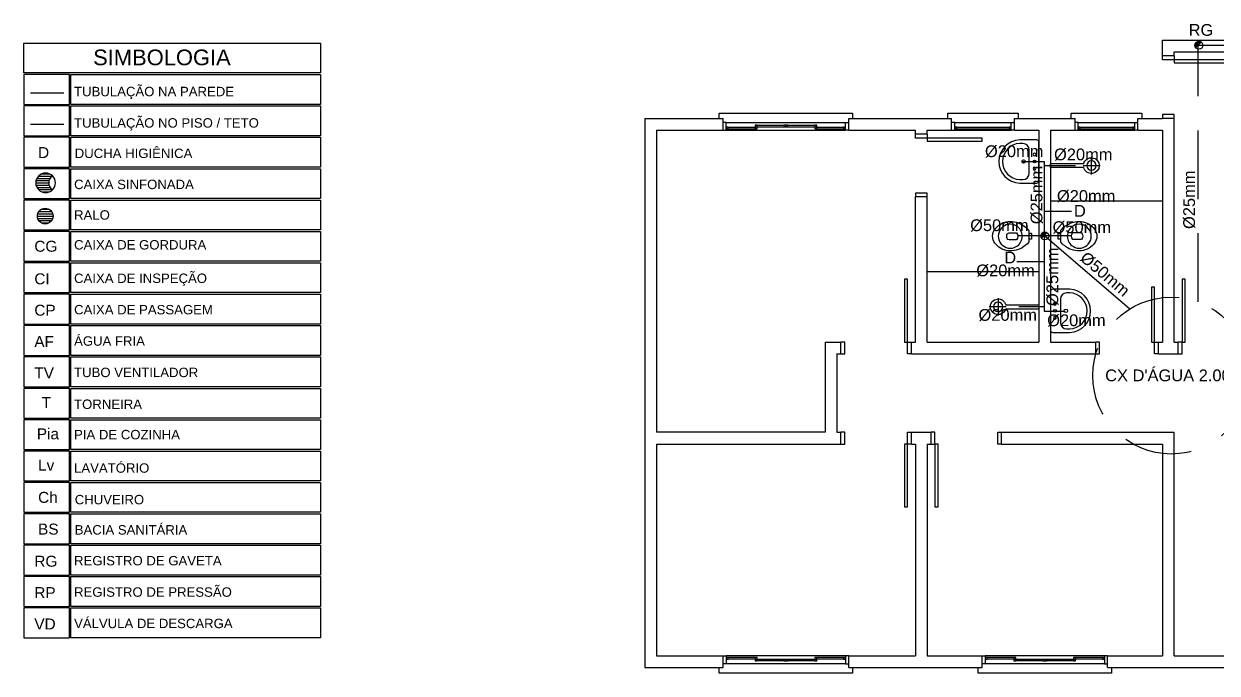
# Model space of a CAD drawing. Extents: x 2473.5 to 2536.7, y 2186.8 to 2225.
# Drawn here: x 2477.09 to 2492.31, y 2187.59 to 2195.86 of the extents above; entities that cross this region are included whole.
import ezdxf

# ---------------------------------------------------------------- set-up
doc = ezdxf.new("R2010")
doc.units = 0
doc.header["$LTSCALE"] = 7
doc.linetypes.add('HIDDEN2', pattern=[0.1875, 0.125, -0.0625])
doc.layers.get('0').update_dxf_attribs({"linetype": 'CONTINUOUS'})
for name, color, linetype in [('EQUIP', 7, 'CONTINUOUS'), ('EQUIP_I', 13, 'CONTINUOUS'), ('FINO', 8, 'CONTINUOUS'), ('HIDRO', 3, 'CONTINUOUS'), ('HIDRO-PISO', 3, 'HIDDEN2'), ('LINVISTA', 13, 'CONTINUOUS'), ('REG60-100', 7, 'CONTINUOUS')]:
    doc.layers.add(name, color=color, linetype=linetype)
doc.styles.add('STYLE5', font='arial.ttf')

# ---------------------------------------------------------------- blocks, each defined once
blk = doc.blocks.new('SACHS__2')
at = {"layer": 'EQUIP', "color": 0, "linetype": 'ByBlock'}
for p, q in [((42.3, 2.4), (0, 2.4)), ((0, 2.4), (0, -2.4)), ((42.3, -2.4), (0, -2.4))]:
    blk.add_line(p, q, dxfattribs=at)
blk.add_arc((52, 0), 10, 193.8865, 166.1135, dxfattribs=at)
at = {"layer": 'EQUIP_I'}
for p, q in [((41.6, 0), (63.2, 0)), ((52, 11.2), (52, -11.2))]:
    blk.add_line(p, q, dxfattribs=at)
blk.add_circle((52, 0), 6, dxfattribs=at)
blk = doc.blocks.new('SAP7S__2')
at = {"layer": 'EQUIP', "color": 0, "linetype": 'ByBlock'}
blk.add_lwpolyline([(-4.4, -13), (-6.9, -13), (-7.4, -13, 0.207706), (-8.2, -13.3, 0.059368), (-13.2, -19, 0.082654), (-17.8, -29, 0.104255), (-18.6, -39, 0.107708), (-15.2, -49, 0.088187), (-9, -56, 0.163426), (0, -59, 0.163426), (9, -56, 0.088187), (15.2, -49, 0.107708), (18.6, -39, 0.104255), (17.8, -29, 0.082654), (13.2, -19, 0.059368), (8.2, -13.3, 0.207706), (7.4, -13), (6.9, -13), (4.4, -13, -0.380199), (3.6, -12.2), (3.6, -11.1, -0.087349), (3.7, -10.7, 0.172037), (3.7, -9.8, 0.102747), (3.6, -9.6, 0.167994), (3.1, -9.5), (0, -9.5), (-3.2, -9.5, 0.167994), (-3.6, -9.6, 0.102747), (-3.7, -9.8, 0.172037), (-3.7, -10.7, -0.087349), (-3.6, -11.1), (-3.6, -12.2, -0.380199)], format="xyb", close=True, dxfattribs=at)
at = {"layer": 'EQUIP_I'}
blk.add_line((4.4, -13), (-4.4, -13), dxfattribs=at)
for points in [[(0, -21.2, -0.268395), (13.3, -29, -0.179674), (15.1, -39, -0.170707), (10, -48, -0.179561), (0, -51.7, -0.179561), (-10, -48, -0.170707), (-15.1, -39, -0.179674), (-13.3, -29, -0.268395)], [(-3, -40.3, 0.183333), (3, -40.3, 0.302776), (4.4, -38), (4.4, -28.4, 0.370787), (-4.5, -28.4), (-4.5, -38, 0.302776)]]:
    blk.add_lwpolyline(points, format="xyb", close=True, dxfattribs=at)
blk = doc.blocks.new('SAL60CS2')
at = {"layer": 'EQUIP', "color": 0, "linetype": 'ByBlock'}
blk.add_lwpolyline([(-27.5, -24.4), (-27.5, -2.6, -0.369445), (-24.9, 0), (0, 0), (24.9, 0, -0.369445), (27.5, -2.6), (27.5, -24.4, -0.40213), (0, -51, -0.40213)], format="xyb", close=True, dxfattribs=at)
at = {"layer": 'EQUIP_I'}
for points in [[(0, -12.4), (14.9, -12.4, -0.410423), (23, -20.3), (23, -24.4, -0.401806), (0, -46.4, -0.401806), (-23, -24.4), (-23, -20.3, -0.410423), (-14.9, -12.4)], [(0, -3.8, 1), (0, -7.3, 1)], [(0, -21.7, 1), (0, -17.2, 1)]]:
    blk.add_lwpolyline(points, format="xyb", close=True, dxfattribs=at)
for centre in [(-9, -5.5), (9, -5.5)]:
    blk.add_circle(centre, 1.75, dxfattribs=at)
blk = doc.blocks.new('HS_TQP')
at = {"color": 0, "linetype": 'ByBlock', "const_width": 1}
blk.add_lwpolyline([(-0.35, -0.35, 1), (0.35, 0.35)], format="xyb", dxfattribs=at)
at = {"color": 0, "linetype": 'ByBlock'}
blk.add_circle((0, 0), 1, dxfattribs=at)
blk = doc.blocks.new('*X6')
at = {"color": 0}
for p, q in [((-2.5, 0), (0.78, 0)), ((-2.43, 0.58), (0.86, 0.58)), ((-2.22, 1.15), (1.13, 1.15)), ((-1.8, 1.73), (1.71, 1.73)), ((-0.96, 2.31), (0.96, 2.31)), ((-2.43, -0.58), (0.86, -0.58)), ((-2.22, -1.15), (1.13, -1.15)), ((-1.8, -1.73), (1.71, -1.73)), ((-0.96, -2.31), (0.96, -2.31))]:
    blk.add_line(p, q, dxfattribs=at)
blk = doc.blocks.new('HS_CSG')
at = {"color": 0, "linetype": 'ByBlock'}
for centre, radius, start, end in [((0, 0), 2.5, 45, 315), ((2.86, 0), 2.08, 121.6397, 238.3603), ((0, 0), 2.5, 315, 45)]:
    blk.add_arc(centre, radius, start, end, dxfattribs=at)
blk.add_blockref('*X6', (0, 0), dxfattribs=at)
blk = doc.blocks.new('*X8')
at = {"color": 0}
for p, q in [((-2, 0), (2, 0)), ((-1.92, 0.58), (1.92, 0.58)), ((-1.63, 1.15), (1.63, 1.15)), ((-1, 1.73), (1, 1.73)), ((-1.92, -0.58), (1.92, -0.58)), ((-1.63, -1.15), (1.63, -1.15)), ((-1, -1.73), (1, -1.73))]:
    blk.add_line(p, q, dxfattribs=at)
blk = doc.blocks.new('HS_RS')
at = {"color": 0, "linetype": 'ByBlock'}
blk.add_circle((0, 0), 2, dxfattribs=at)
blk.add_blockref('*X8', (0, 0), dxfattribs=at)

msp = doc.modelspace()

# ---------------------------------------------------------------- linework, layer by layer
at = {"layer": 'EQUIP'}
for p, q in [((2490.18394, 2193.60506), (2491.48394, 2193.60506)), ((2490.18394, 2193.60506), (2491.60894, 2193.60506)), ((2488.60894, 2192.70506), (2489.90894, 2192.70506)), ((2488.60894, 2192.70506), (2490.03394, 2192.70506))]:
    msp.add_line(p, q, dxfattribs=at)
at = {"layer": 'FINO'}
for p, q in [((2491.60894, 2195.45506), (2491.60894, 2195.65506)), ((2491.60894, 2195.65506), (2492.48394, 2195.65506)), ((2491.75894, 2195.45506), (2491.75894, 2195.50506)), ((2491.75894, 2195.50506), (2492.48394, 2195.50506)), ((2491.75894, 2195.45506), (2491.60894, 2195.45506)), ((2485.00894, 2194.65506), (2485.00894, 2187.65506)), ((2485.00894, 2194.65506), (2486.00894, 2194.65506)), ((2486.00894, 2194.50506), (2486.00894, 2194.65506)), ((2486.04894, 2194.60506), (2487.56894, 2194.60506)), ((2487.60894, 2194.50506), (2487.60894, 2194.65506)), ((2487.60894, 2194.65506), (2488.92144, 2194.65506)), ((2488.92144, 2194.50506), (2488.92144, 2194.65506)), ((2488.96144, 2194.60506), (2489.68144, 2194.60506)), ((2489.72144, 2194.50506), (2489.72144, 2194.65506)), ((2489.72144, 2194.65506), (2490.49644, 2194.65506)), ((2490.49644, 2194.50506), (2490.49644, 2194.65506)), ((2490.53644, 2194.60506), (2491.25644, 2194.60506)), ((2491.29644, 2194.50506), (2491.29644, 2194.65506)), ((2491.29644, 2194.65506), (2491.60894, 2194.65506)), ((2491.75894, 2194.65506), (2491.60894, 2194.65506)), ((2491.75894, 2191.80506), (2491.75894, 2194.65506)), ((2485.15894, 2194.50506), (2485.15894, 2190.65506)), ((2485.15894, 2194.50506), (2486.00894, 2194.50506)), ((2486.04894, 2194.50506), (2487.56894, 2194.50506)), ((2486.07394, 2194.54506), (2486.41644, 2194.54506)), ((2486.07394, 2194.52506), (2486.41644, 2194.52506)), ((2486.44144, 2194.57006), (2486.78394, 2194.57006)), ((2486.44144, 2194.55006), (2486.78394, 2194.55006)), ((2486.83394, 2194.57006), (2487.17644, 2194.57006)), ((2486.83394, 2194.55006), (2487.17644, 2194.55006)), ((2487.20144, 2194.54506), (2487.54394, 2194.54506)), ((2487.20144, 2194.52506), (2487.54394, 2194.52506)), ((2487.60894, 2194.50506), (2488.45894, 2194.50506)), ((2488.45894, 2194.45506), (2488.45894, 2194.50506)), ((2488.60894, 2194.45506), (2488.45894, 2194.45506)), ((2488.60894, 2194.45506), (2488.60894, 2194.50506)), ((2488.60894, 2194.50506), (2488.92144, 2194.50506)), ((2488.96144, 2194.50506), (2489.68144, 2194.50506)), ((2488.98644, 2194.54506), (2489.65644, 2194.54506)), ((2488.98644, 2194.52506), (2489.65644, 2194.52506)), ((2489.72144, 2194.50506), (2490.03394, 2194.50506)), ((2490.03394, 2194.50506), (2490.03394, 2191.80506)), ((2490.18394, 2194.50506), (2490.18394, 2191.80506)), ((2490.18394, 2194.50506), (2490.49644, 2194.50506)), ((2490.53644, 2194.50506), (2491.25644, 2194.50506)), ((2490.56144, 2194.54506), (2491.23144, 2194.54506)), ((2490.56144, 2194.52506), (2491.23144, 2194.52506)), ((2491.29644, 2194.50506), (2491.60894, 2194.50506)), ((2491.60894, 2194.50506), (2491.60894, 2191.80506)), ((2488.60894, 2193.65506), (2488.45894, 2193.65506)), ((2488.45894, 2191.80506), (2488.45894, 2193.65506)), ((2488.60894, 2191.80506), (2488.60894, 2193.65506)), ((2487.30894, 2191.80506), (2487.30894, 2190.65506)), ((2487.30894, 2191.80506), (2487.50894, 2191.80506)), ((2487.50894, 2191.65506), (2487.50894, 2191.80506)), ((2488.40894, 2191.65506), (2488.40894, 2191.80506)), ((2488.40894, 2191.80506), (2488.45894, 2191.80506)), ((2488.60894, 2191.80506), (2490.03394, 2191.80506)), ((2490.18394, 2191.80506), (2490.75894, 2191.80506)), ((2490.75894, 2191.65506), (2490.75894, 2191.80506)), ((2491.55894, 2191.65506), (2491.55894, 2191.80506)), ((2491.55894, 2191.80506), (2491.60894, 2191.80506)), ((2491.75894, 2191.80506), (2491.80894, 2191.80506)), ((2491.80894, 2191.65506), (2491.80894, 2191.80506)), ((2487.45894, 2191.65506), (2487.45894, 2190.65506)), ((2487.45894, 2191.65506), (2487.50894, 2191.65506)), ((2488.40894, 2191.65506), (2490.75894, 2191.65506)), ((2491.55894, 2191.65506), (2491.80894, 2191.65506)), ((2487.30894, 2190.65506), (2485.15894, 2190.65506)), ((2487.45894, 2190.65506), (2487.50894, 2190.65506)), ((2487.50894, 2190.50506), (2487.50894, 2190.65506)), ((2488.40894, 2190.50506), (2488.40894, 2190.65506)), ((2488.40894, 2190.65506), (2488.65894, 2190.65506)), ((2488.65894, 2190.50506), (2488.65894, 2190.65506)), ((2489.55894, 2190.50506), (2489.55894, 2190.65506)), ((2489.55894, 2190.65506), (2491.75894, 2190.65506)), ((2491.75894, 2187.80506), (2491.75894, 2190.65506)), ((2485.15894, 2190.50506), (2485.15894, 2187.80506)), ((2485.15894, 2190.50506), (2487.50894, 2190.50506)), ((2488.40894, 2190.50506), (2488.45894, 2190.50506)), ((2488.45894, 2190.50506), (2488.45894, 2187.80506)), ((2488.60894, 2190.50506), (2488.60894, 2187.80506)), ((2488.60894, 2190.50506), (2488.65894, 2190.50506)), ((2489.55894, 2190.50506), (2491.60894, 2190.50506)), ((2491.60894, 2190.50506), (2491.60894, 2187.80506)), ((2485.15894, 2187.80506), (2486.00894, 2187.80506)), ((2486.00894, 2187.65506), (2486.00894, 2187.80506)), ((2487.56894, 2187.80506), (2486.04894, 2187.80506)), ((2486.41644, 2187.78506), (2486.07394, 2187.78506)), ((2486.41644, 2187.76506), (2486.07394, 2187.76506)), ((2486.78394, 2187.76006), (2486.44144, 2187.76006)), ((2487.17644, 2187.76006), (2486.83394, 2187.76006)), ((2487.54394, 2187.78506), (2487.20144, 2187.78506)), ((2487.54394, 2187.76506), (2487.20144, 2187.76506)), ((2487.60894, 2187.65506), (2487.60894, 2187.80506)), ((2487.60894, 2187.80506), (2488.45894, 2187.80506)), ((2488.60894, 2187.80506), (2489.30894, 2187.80506)), ((2489.30894, 2187.65506), (2489.30894, 2187.80506)), ((2490.86894, 2187.80506), (2489.34894, 2187.80506)), ((2489.71644, 2187.78506), (2489.37394, 2187.78506)), ((2489.71644, 2187.76506), (2489.37394, 2187.76506)), ((2490.08394, 2187.76006), (2489.74144, 2187.76006)), ((2490.47644, 2187.76006), (2490.13394, 2187.76006)), ((2490.84394, 2187.78506), (2490.50144, 2187.78506)), ((2490.84394, 2187.76506), (2490.50144, 2187.76506)), ((2490.90894, 2187.65506), (2490.90894, 2187.80506)), ((2490.90894, 2187.80506), (2491.60894, 2187.80506)), ((2491.75894, 2187.80506), (2496.20894, 2187.80506)), ((2485.00894, 2187.65506), (2486.00894, 2187.65506)), ((2487.56894, 2187.70506), (2486.04894, 2187.70506)), ((2486.78394, 2187.74006), (2486.44144, 2187.74006)), ((2487.17644, 2187.74006), (2486.83394, 2187.74006)), ((2487.60894, 2187.65506), (2489.30894, 2187.65506)), ((2490.86894, 2187.70506), (2489.34894, 2187.70506)), ((2490.08394, 2187.74006), (2489.74144, 2187.74006)), ((2490.47644, 2187.74006), (2490.13394, 2187.74006)), ((2490.90894, 2187.65506), (2496.35894, 2187.65506))]:
    msp.add_line(p, q, dxfattribs=at)
for points in [[(2491.75894, 2195.45506), (2491.75894, 2195.40506), (2491.60894, 2195.40506), (2491.60894, 2195.45506)], [(2485.95894, 2194.65506), (2485.95894, 2194.72506), (2487.65894, 2194.72506), (2487.65894, 2194.65506)], [(2486.00894, 2194.50506), (2486.04894, 2194.50506), (2486.04894, 2194.60506), (2486.00894, 2194.60506)], [(2487.60894, 2194.50506), (2487.56894, 2194.50506), (2487.56894, 2194.60506), (2487.60894, 2194.60506)], [(2488.87144, 2194.65506), (2488.87144, 2194.72506), (2489.77144, 2194.72506), (2489.77144, 2194.65506)], [(2488.92144, 2194.50506), (2488.96144, 2194.50506), (2488.96144, 2194.60506), (2488.92144, 2194.60506)], [(2489.72144, 2194.50506), (2489.68144, 2194.50506), (2489.68144, 2194.60506), (2489.72144, 2194.60506)], [(2490.44644, 2194.65506), (2490.44644, 2194.72506), (2491.34644, 2194.72506), (2491.34644, 2194.65506)], [(2490.49644, 2194.50506), (2490.53644, 2194.50506), (2490.53644, 2194.60506), (2490.49644, 2194.60506)], [(2491.29644, 2194.50506), (2491.25644, 2194.50506), (2491.25644, 2194.60506), (2491.29644, 2194.60506)], [(2491.75894, 2194.65506), (2491.75894, 2194.70506), (2491.60894, 2194.70506), (2491.60894, 2194.65506)], [(2488.60894, 2194.45506), (2488.60894, 2194.40506), (2488.45894, 2194.40506), (2488.45894, 2194.45506)], [(2488.60894, 2193.65506), (2488.60894, 2193.70506), (2488.45894, 2193.70506), (2488.45894, 2193.65506)], [(2487.50894, 2191.65506), (2487.55894, 2191.65506), (2487.55894, 2191.80506), (2487.50894, 2191.80506)], [(2488.40894, 2191.65506), (2488.35894, 2191.65506), (2488.35894, 2191.80506), (2488.40894, 2191.80506)], [(2490.75894, 2191.65506), (2490.80894, 2191.65506), (2490.80894, 2191.80506), (2490.75894, 2191.80506)], [(2491.55894, 2191.65506), (2491.50894, 2191.65506), (2491.50894, 2191.80506), (2491.55894, 2191.80506)], [(2491.80894, 2191.65506), (2491.85894, 2191.65506), (2491.85894, 2191.80506), (2491.80894, 2191.80506)], [(2487.50894, 2190.50506), (2487.55894, 2190.50506), (2487.55894, 2190.65506), (2487.50894, 2190.65506)], [(2488.40894, 2190.50506), (2488.35894, 2190.50506), (2488.35894, 2190.65506), (2488.40894, 2190.65506)], [(2488.65894, 2190.50506), (2488.70894, 2190.50506), (2488.70894, 2190.65506), (2488.65894, 2190.65506)], [(2489.55894, 2190.50506), (2489.50894, 2190.50506), (2489.50894, 2190.65506), (2489.55894, 2190.65506)], [(2486.00894, 2187.80506), (2486.04894, 2187.80506), (2486.04894, 2187.70506), (2486.00894, 2187.70506)], [(2487.60894, 2187.80506), (2487.56894, 2187.80506), (2487.56894, 2187.70506), (2487.60894, 2187.70506)], [(2489.30894, 2187.80506), (2489.34894, 2187.80506), (2489.34894, 2187.70506), (2489.30894, 2187.70506)], [(2490.90894, 2187.80506), (2490.86894, 2187.80506), (2490.86894, 2187.70506), (2490.90894, 2187.70506)], [(2487.65894, 2187.65506), (2487.65894, 2187.58506), (2485.95894, 2187.58506), (2485.95894, 2187.65506)], [(2490.95894, 2187.65506), (2490.95894, 2187.58506), (2489.25894, 2187.58506), (2489.25894, 2187.65506)]]:
    msp.add_lwpolyline(points, dxfattribs=at)
for points in [[(2492.45894, 2195.40506), (2491.75894, 2195.40506), (2491.75894, 2195.36506), (2492.45894, 2195.36506)], [(2486.04894, 2194.52506), (2486.07394, 2194.52506), (2486.07394, 2194.54506), (2486.04894, 2194.54506)], [(2486.41644, 2194.55006), (2486.44144, 2194.55006), (2486.44144, 2194.57006), (2486.41644, 2194.57006)], [(2486.44144, 2194.54506), (2486.41644, 2194.54506), (2486.41644, 2194.52506), (2486.44144, 2194.52506)], [(2486.80894, 2194.57006), (2486.78394, 2194.57006), (2486.78394, 2194.55006), (2486.80894, 2194.55006)], [(2486.80894, 2194.55006), (2486.83394, 2194.55006), (2486.83394, 2194.57006), (2486.80894, 2194.57006)], [(2487.20144, 2194.57006), (2487.17644, 2194.57006), (2487.17644, 2194.55006), (2487.20144, 2194.55006)], [(2487.17644, 2194.52506), (2487.20144, 2194.52506), (2487.20144, 2194.54506), (2487.17644, 2194.54506)], [(2487.56894, 2194.54506), (2487.54394, 2194.54506), (2487.54394, 2194.52506), (2487.56894, 2194.52506)], [(2488.96144, 2194.52506), (2488.98644, 2194.52506), (2488.98644, 2194.54506), (2488.96144, 2194.54506)], [(2489.68144, 2194.54506), (2489.65644, 2194.54506), (2489.65644, 2194.52506), (2489.68144, 2194.52506)], [(2490.53644, 2194.52506), (2490.56144, 2194.52506), (2490.56144, 2194.54506), (2490.53644, 2194.54506)], [(2491.25644, 2194.54506), (2491.23144, 2194.54506), (2491.23144, 2194.52506), (2491.25644, 2194.52506)], [(2489.30894, 2194.40506), (2488.60894, 2194.40506), (2488.60894, 2194.36506), (2489.30894, 2194.36506)], [(2488.31894, 2192.60506), (2488.31894, 2191.80506), (2488.35894, 2191.80506), (2488.35894, 2192.60506)], [(2491.46894, 2192.50506), (2491.46894, 2191.80506), (2491.50894, 2191.80506), (2491.50894, 2192.50506)], [(2491.89894, 2191.80506), (2491.89894, 2192.60506), (2491.85894, 2192.60506), (2491.85894, 2191.80506)], [(2488.35894, 2189.70506), (2488.35894, 2190.50506), (2488.31894, 2190.50506), (2488.31894, 2189.70506)], [(2488.70894, 2190.50506), (2488.70894, 2189.70506), (2488.74894, 2189.70506), (2488.74894, 2190.50506)], [(2486.04894, 2187.76506), (2486.07394, 2187.76506), (2486.07394, 2187.78506), (2486.04894, 2187.78506)], [(2486.44144, 2187.78506), (2486.41644, 2187.78506), (2486.41644, 2187.76506), (2486.44144, 2187.76506)], [(2486.41644, 2187.74006), (2486.44144, 2187.74006), (2486.44144, 2187.76006), (2486.41644, 2187.76006)], [(2486.80894, 2187.76006), (2486.78394, 2187.76006), (2486.78394, 2187.74006), (2486.80894, 2187.74006)], [(2486.80894, 2187.74006), (2486.83394, 2187.74006), (2486.83394, 2187.76006), (2486.80894, 2187.76006)], [(2487.17644, 2187.76506), (2487.20144, 2187.76506), (2487.20144, 2187.78506), (2487.17644, 2187.78506)], [(2487.20144, 2187.76006), (2487.17644, 2187.76006), (2487.17644, 2187.74006), (2487.20144, 2187.74006)], [(2487.56894, 2187.78506), (2487.54394, 2187.78506), (2487.54394, 2187.76506), (2487.56894, 2187.76506)], [(2489.34894, 2187.76506), (2489.37394, 2187.76506), (2489.37394, 2187.78506), (2489.34894, 2187.78506)], [(2489.74144, 2187.78506), (2489.71644, 2187.78506), (2489.71644, 2187.76506), (2489.74144, 2187.76506)], [(2489.71644, 2187.74006), (2489.74144, 2187.74006), (2489.74144, 2187.76006), (2489.71644, 2187.76006)], [(2490.10894, 2187.76006), (2490.08394, 2187.76006), (2490.08394, 2187.74006), (2490.10894, 2187.74006)], [(2490.10894, 2187.74006), (2490.13394, 2187.74006), (2490.13394, 2187.76006), (2490.10894, 2187.76006)], [(2490.47644, 2187.76506), (2490.50144, 2187.76506), (2490.50144, 2187.78506), (2490.47644, 2187.78506)], [(2490.50144, 2187.76006), (2490.47644, 2187.76006), (2490.47644, 2187.74006), (2490.50144, 2187.74006)], [(2490.86894, 2187.78506), (2490.84394, 2187.78506), (2490.84394, 2187.76506), (2490.86894, 2187.76506)]]:
    msp.add_lwpolyline(points, close=True, dxfattribs=at)
at = {"layer": 'HIDRO'}
for p, q in [((2492.07431, 2195.58886), (2494.58367, 2195.58886)), ((2477.17667, 2194.98361), (2477.60374, 2194.98361)), ((2489.81644, 2194.10689), (2490.1018, 2194.10689)), ((2490.1018, 2194.10689), (2490.1018, 2192.19861)), ((2490.1018, 2194.05704), (2490.50121, 2194.05704)), ((2490.45072, 2193.46963), (2490.1018, 2193.46963)), ((2490.45072, 2193.15855), (2489.75954, 2193.15855)), ((2490.10881, 2193.15855), (2491.19561, 2192.22875)), ((2490.1018, 2192.82618), (2489.75288, 2192.82618)), ((2490.1018, 2192.25466), (2489.77916, 2192.25466)), ((2490.1018, 2192.19861), (2490.36832, 2192.19861))]:
    msp.add_line(p, q, dxfattribs=at)
at = {"layer": 'HIDRO-PISO'}
for p, q in [((2492.06593, 2192.3166), (2492.06593, 2195.58236)), ((2477.17667, 2194.58361), (2477.60374, 2194.58361))]:
    msp.add_line(p, q, dxfattribs=at)
msp.add_circle((2491.72109, 2191.37794), 1, dxfattribs=at)
at = {"layer": 'LINVISTA'}
for points in [[(2480.87289, 2195.23537), (2477.09289, 2195.23537), (2477.09289, 2195.61537), (2480.87289, 2195.61537)], [(2477.09289, 2195.21537), (2477.09289, 2194.83537), (2477.67289, 2194.83537), (2477.67289, 2195.21537)], [(2477.69289, 2195.21537), (2480.87289, 2195.21537), (2480.87289, 2194.83537), (2477.69289, 2194.83537)], [(2477.09289, 2194.81537), (2477.09289, 2194.43537), (2477.67289, 2194.43537), (2477.67289, 2194.81537)], [(2477.69289, 2194.81537), (2480.87289, 2194.81537), (2480.87289, 2194.43537), (2477.69289, 2194.43537)], [(2477.09289, 2194.41537), (2477.09289, 2194.03537), (2477.67289, 2194.03537), (2477.67289, 2194.41537)], [(2477.69289, 2194.41537), (2480.87289, 2194.41537), (2480.87289, 2194.03537), (2477.69289, 2194.03537)], [(2477.09289, 2194.01537), (2477.09289, 2193.63537), (2477.67289, 2193.63537), (2477.67289, 2194.01537)], [(2477.69289, 2194.01537), (2480.87289, 2194.01537), (2480.87289, 2193.63537), (2477.69289, 2193.63537)], [(2477.09289, 2193.61537), (2477.09289, 2193.23537), (2477.67289, 2193.23537), (2477.67289, 2193.61537)], [(2477.69289, 2193.61537), (2480.87289, 2193.61537), (2480.87289, 2193.23537), (2477.69289, 2193.23537)], [(2477.09289, 2193.21537), (2477.09289, 2192.83537), (2477.67289, 2192.83537), (2477.67289, 2193.21537)], [(2477.69289, 2193.21537), (2480.87289, 2193.21537), (2480.87289, 2192.83537), (2477.69289, 2192.83537)], [(2477.09289, 2192.81537), (2477.09289, 2192.43537), (2477.67289, 2192.43537), (2477.67289, 2192.81537)], [(2477.69289, 2192.81537), (2480.87289, 2192.81537), (2480.87289, 2192.43537), (2477.69289, 2192.43537)], [(2477.09289, 2192.41537), (2477.09289, 2192.03537), (2477.67289, 2192.03537), (2477.67289, 2192.41537)], [(2477.69289, 2192.41537), (2480.87289, 2192.41537), (2480.87289, 2192.03537), (2477.69289, 2192.03537)], [(2477.09289, 2192.01537), (2477.09289, 2191.63537), (2477.67289, 2191.63537), (2477.67289, 2192.01537)], [(2477.69289, 2192.01537), (2480.87289, 2192.01537), (2480.87289, 2191.63537), (2477.69289, 2191.63537)], [(2477.09289, 2191.61537), (2477.09289, 2191.23537), (2477.67289, 2191.23537), (2477.67289, 2191.61537)], [(2477.69289, 2191.61537), (2480.87289, 2191.61537), (2480.87289, 2191.23537), (2477.69289, 2191.23537)], [(2477.09289, 2191.21537), (2477.09289, 2190.83537), (2477.67289, 2190.83537), (2477.67289, 2191.21537)], [(2477.69289, 2191.21537), (2480.87289, 2191.21537), (2480.87289, 2190.83537), (2477.69289, 2190.83537)], [(2477.09289, 2190.81537), (2477.09289, 2190.43537), (2477.67289, 2190.43537), (2477.67289, 2190.81537)], [(2477.69289, 2190.81537), (2480.87289, 2190.81537), (2480.87289, 2190.43537), (2477.69289, 2190.43537)], [(2477.09289, 2190.41537), (2477.09289, 2190.03537), (2477.67289, 2190.03537), (2477.67289, 2190.41537)], [(2477.69289, 2190.41537), (2480.87289, 2190.41537), (2480.87289, 2190.03537), (2477.69289, 2190.03537)], [(2477.09289, 2190.01537), (2477.09289, 2189.63537), (2477.67289, 2189.63537), (2477.67289, 2190.01537)], [(2477.69289, 2190.01537), (2480.87289, 2190.01537), (2480.87289, 2189.63537), (2477.69289, 2189.63537)], [(2477.09289, 2189.61537), (2477.09289, 2189.23537), (2477.67289, 2189.23537), (2477.67289, 2189.61537)], [(2477.69289, 2189.61537), (2480.87289, 2189.61537), (2480.87289, 2189.23537), (2477.69289, 2189.23537)], [(2477.09289, 2189.21537), (2477.09289, 2188.83537), (2477.67289, 2188.83537), (2477.67289, 2189.21537)], [(2477.69289, 2189.21537), (2480.87289, 2189.21537), (2480.87289, 2188.83537), (2477.69289, 2188.83537)], [(2477.09289, 2188.81537), (2477.09289, 2188.43537), (2477.67289, 2188.43537), (2477.67289, 2188.81537)], [(2477.69289, 2188.81537), (2480.87289, 2188.81537), (2480.87289, 2188.43537), (2477.69289, 2188.43537)], [(2477.09289, 2188.41537), (2477.09289, 2188.03537), (2477.67289, 2188.03537), (2477.67289, 2188.41537)], [(2477.69289, 2188.41537), (2480.87289, 2188.41537), (2480.87289, 2188.03537), (2477.69289, 2188.03537)]]:
    msp.add_lwpolyline(points, close=True, dxfattribs=at)

# ---------------------------------------------------------------- block references
at = {"layer": 'EQUIP', "xscale": -0.01, "yscale": 0.01, "zscale": 0.01}
for name, p, rotation in [('SAL60CS2', (2490.03394, 2194.10689), 270), ('SAL60CS2', (2490.03394, 2194.10689), 270), ('SACHS__2', (2490.18394, 2194.05506), 180), ('SACHS__2', (2490.18394, 2194.05506), 180), ('SAP7S__2', (2490.03394, 2193.15506), 270), ('SAP7S__2', (2490.03394, 2193.15506), 270), ('SAP7S__2', (2490.18394, 2193.15506), 90), ('SAP7S__2', (2490.18394, 2193.15506), 90), ('SAL60CS2', (2490.18394, 2192.20323), 90), ('SAL60CS2', (2490.18394, 2192.20323), 90)]:
    msp.add_blockref(name, p, dxfattribs=dict(at, rotation=rotation))
msp.add_blockref('SACHS__2', (2490.03394, 2192.25506), dxfattribs=at)
msp.add_blockref('SACHS__2', (2490.03394, 2192.25506), dxfattribs=at)
at = {"layer": 'HIDRO', "xscale": 0.05, "yscale": 0.05, "zscale": 0.05, "rotation": 180}
for p in [(2492.07431, 2195.58886), (2490.10881, 2193.15855)]:
    msp.add_blockref('HS_TQP', p, dxfattribs=at)
at = {"layer": 'HIDRO', "xscale": 0.05, "yscale": 0.05, "zscale": 0.05}
for name, p in [('HS_CSG', (2477.3703, 2193.83488)), ('HS_RS', (2477.36477, 2193.41136))]:
    msp.add_blockref(name, p, dxfattribs=at)

# ---------------------------------------------------------------- texts
at = {"layer": 'REG60-100', "style": 'STYLE5'}
for s, rotation, p in [('RG', 360, (2491.94332, 2195.70939)), ('%%c20mm', 360, (2489.34663, 2194.16343)), ('%%c20mm', 360, (2490.22727, 2194.12251)), ('%%c25mm', 90, (2490.07886, 2193.30799)), ('%%c25mm', 90, (2492.02447, 2193.24661)), ('%%c20mm', 360, (2490.26418, 2193.59256)), ('D', 360, (2490.48113, 2193.40279)), ('%%c50mm', 360, (2489.158, 2193.22004)), ('%%c50mm', 360, (2490.20856, 2193.1949)), ('D', 360, (2489.59342, 2192.80806)), ('%%c25mm', 90, (2490.28063, 2192.26554)), ('%%c50mm', 319.451862, (2490.5468, 2192.85811)), ('%%c20mm', 360, (2489.23605, 2192.64374)), ('%%c20mm', 360, (2489.26471, 2192.07652)), ('%%c20mm', 360, (2490.14004, 2192.00819)), ("CX D'ÁGUA 2.000 l ", 360, (2490.87904, 2191.30568))]:
    msp.add_text(s, height=0.15, rotation=rotation, dxfattribs=at).set_placement(p)
for s, height, p in [('SIMBOLOGIA', 0.2, (2477.97603, 2195.33422)), ('TUBULAÇÃO NA PAREDE', 0.12, (2477.73289, 2194.9391)), ('TUBULAÇÃO NO PISO / TETO', 0.12, (2477.73289, 2194.5391)), ('D', 0.14, (2477.2744, 2194.15094)), ('DUCHA HIGIÊNICA', 0.12, (2477.74165, 2194.15153)), ('CAIXA SINFONADA', 0.12, (2477.73289, 2193.75505)), ('RALO', 0.12, (2477.73289, 2193.36567)), ('CG', 0.14, (2477.22642, 2192.95689)), ('CAIXA DE GORDURA', 0.12, (2477.73289, 2192.98521)), ('CI', 0.14, (2477.22642, 2192.54148)), ('CAIXA DE INSPEÇÃO', 0.12, (2477.73289, 2192.55853)), ('CP', 0.14, (2477.22642, 2192.14148)), ('CAIXA DE PASSAGEM', 0.12, (2477.73289, 2192.15853)), ('AF', 0.14, (2477.22642, 2191.74148)), ('ÁGUA FRIA', 0.12, (2477.73289, 2191.75853)), ('TV', 0.14, (2477.22642, 2191.34148)), ('TUBO VENTILADOR', 0.12, (2477.73289, 2191.35853)), ('T', 0.14, (2477.31979, 2190.96567)), ('TORNEIRA ', 0.12, (2477.73289, 2190.9528)), ('Pia', 0.14, (2477.25841, 2190.56567)), ('PIA DE COZINHA ', 0.12, (2477.73289, 2190.56567)), ('Lv', 0.14, (2477.2744, 2190.16567)), ('LAVATÓRIO', 0.12, (2477.73289, 2190.13961)), ('Ch', 0.14, (2477.2744, 2189.75564)), ('CHUVEIRO', 0.12, (2477.74165, 2189.73681)), ('BS', 0.14, (2477.2744, 2189.35094)), ('BACIA SANITÁRIA', 0.12, (2477.74165, 2189.35153)), ('RG', 0.14, (2477.22642, 2188.94148)), ('REGISTRO DE GAVETA', 0.12, (2477.73289, 2188.95853)), ('RP', 0.14, (2477.22642, 2188.54148)), ('REGISTRO DE PRESSÃO', 0.12, (2477.73289, 2188.55853)), ('VD', 0.14, (2477.22642, 2188.14148)), ('VÁLVULA DE DESCARGA', 0.12, (2477.73289, 2188.15853))]:
    msp.add_text(s, height=height, dxfattribs=at).set_placement(p)

doc.saveas('drawing.dxf')
